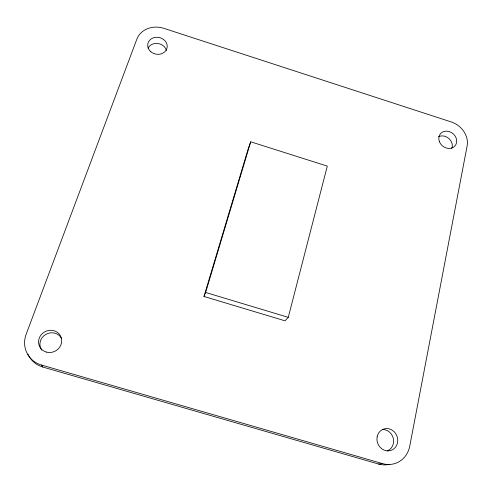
<?xml version="1.0" encoding="UTF-8"?>
<svg xmlns="http://www.w3.org/2000/svg" width="492" height="492" viewBox="0 0 492 492"><rect width="100%" height="100%" fill="white"/><g stroke="black" fill="none" stroke-linecap="round" stroke-linejoin="round"><path stroke-width="0.74" d="M288.275 317.34L327.297 166.105L250.717 141.807L248.337 148.356L203.983 296.467L284.991 320.809L288.275 317.34L205.631 292.469L203.983 296.467M205.631 292.469L250.717 141.807M378.588 464.042L382.542 463.624A24.834 22.657 69.9 0 0 409.738 446.201L467.117 146.026A20.824 17.792 38.2 0 0 451.349 121.979L163.799 28.321A21.636 18.684 12 0 0 136.881 39.096L26.137 334.339A25.756 24.145 -26.8 0 0 41.556 365.058L42.853 367.05L378.588 464.042A24.459 22.343 70.2 0 0 389.664 464.27M41.556 365.058L382.542 463.624M42.853 367.05A25.356 23.788 -27.2 0 1 27.97 354.135M438.513 136.715A9.342 8.007 38.2 0 1 448.95 138.56A9.342 8.007 38.2 0 1 451.779 148.559M148.074 48.142A9.699 8.401 11.9 0 1 157.797 43.456A9.699 8.401 11.9 0 1 166.394 50.424M382.862 429.491A11.113 10.154 70.2 0 1 393.397 438.784A11.113 10.154 70.2 0 1 387.179 450.943M41.722 350.15A11.525 10.812 -27.2 0 1 45.725 334.455A11.525 10.812 -27.2 0 1 61.543 338.484M439.313 141.432A9.465 8.087 38.2 0 0 454.59 146.315A9.465 8.087 38.2 0 0 449.362 131.622A9.465 8.087 38.2 0 0 439.313 141.432M150.294 51.236A9.834 8.493 12 0 0 166.8 48.782A9.834 8.493 12 0 0 155.257 37.355A9.834 8.493 12 0 0 150.294 51.236M377.149 436.791A11.291 10.295 69.9 0 0 390.593 450.531A11.291 10.295 69.9 0 0 394.295 431.859A11.291 10.295 69.9 0 0 377.149 436.791M46.303 352.069A11.71 10.978 -26.7 0 0 61.5 338.773A11.71 10.978 -26.7 0 0 42.601 333.336A11.71 10.978 -26.7 0 0 46.303 352.069"/></g></svg>
